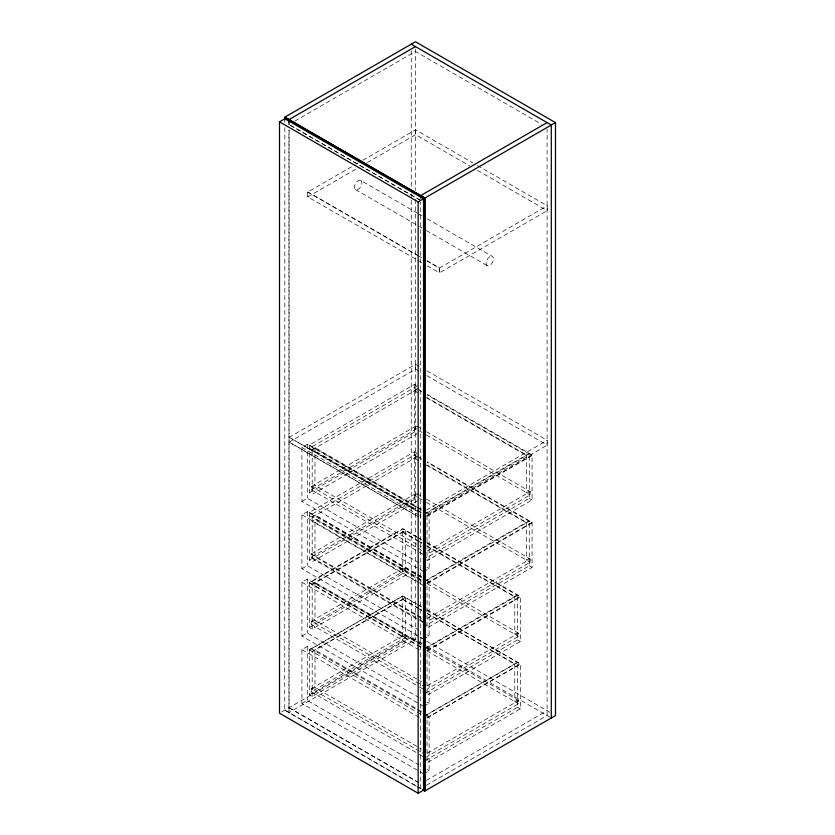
<?xml version="1.0" encoding="UTF-8"?>
<svg xmlns="http://www.w3.org/2000/svg" width="835" height="835" viewBox="0 0 835 835"><rect width="100%" height="100%" fill="white"/><g stroke="black" fill="none" stroke-linecap="round" stroke-linejoin="round"><path stroke-width="0.63" stroke-dasharray="4.17 3.13" d="M294.713 121.158L415.444 51.457L541.466 124.206M421.529 262.451L307.75 196.914L307.75 192.071L355 164.777M356.127 164.13L358.372 162.835M362.86 160.247L415.59 129.801L472.975 162.94M307.75 196.914L356.127 168.983M367.348 162.512L415.59 134.654L469.594 165.841M439.398 268.077L547.238 205.807L547.238 210.66L439.398 272.92L439.398 268.077L427.019 260.927M418.961 366.241L415.59 364.3L289.077 437.342L418.471 512.043M418.961 371.095L415.59 369.143L289.077 442.185L418.471 516.896M423.752 571.693L301.915 501.355L301.915 447.445L307.28 444.345L416.717 507.523M309.378 492.723L414.421 432.081L417.218 433.699L312.186 494.341L309.378 492.723L309.378 445.024L414.421 384.371L416.289 385.457M417.218 385.989L309.378 448.249L416.383 510.028M421.424 509.162L314.983 447.717L312.186 449.334L416.383 509.486M416.289 389.225L414.421 390.31L418.899 392.888M312.186 449.867L417.218 389.225L421.706 391.813M311.246 486.523L416.289 425.881L416.289 429.117L311.246 489.759L311.246 486.523L424.222 551.747M312.186 487.066L314.983 485.448L421.424 546.904M417.218 426.424L414.421 428.042L418.899 430.63M301.915 501.355L307.28 498.255L418.972 562.738M423.752 639.078L301.915 568.729L301.915 514.83L307.28 511.73L416.717 574.908M309.378 560.108L414.421 499.466L417.218 501.083L312.186 561.725L309.378 560.108L309.378 512.398L414.421 451.756L416.289 452.841M417.218 453.374L309.378 515.633L421.978 580.649M421.424 576.547L314.983 515.101L312.186 516.719L416.383 576.87M416.289 456.609L414.421 457.684L418.899 460.273M312.186 517.251L417.218 456.609L421.706 459.198M421.424 581.129L314.983 519.683L312.186 521.301L418.617 582.747M311.246 553.908L416.289 493.266L416.289 496.501L311.246 557.143L311.246 553.908L416.133 614.466M417.218 493.809L414.421 495.426L418.899 498.004M301.915 568.729L307.28 565.629L418.972 630.122M420.725 513.348L420.725 518.191M426.508 510.008L547.238 440.306L547.238 445.149L426.508 514.861M423.752 706.462L301.915 636.113L301.915 582.214L307.28 579.114L416.717 642.292M424.222 514.016L529.265 453.374L529.265 498.391L424.222 559.033M426.476 513.254L529.265 453.916M312.186 629.11L312.186 584.093L405.549 530.194L405.549 575.2L312.186 629.11L309.378 627.492L309.378 582.475L402.752 528.576L416.748 536.665M427.019 515.633L532.062 454.991L532.062 499.998L427.019 560.65L427.019 512.398M426.977 515.936L429.127 514.694L429.127 568.593L424.827 571.077M427.019 516.176L532.062 455.534L427.301 395.049M312.186 584.636L405.549 530.726M529.265 491.105L526.457 492.723L526.457 454.991L426.748 397.418M427.416 550.985L530.194 491.648L530.194 494.884L427.416 554.221M311.246 621.292L404.62 567.383L404.62 570.618L311.246 624.528L311.246 621.292L424.222 686.516M312.186 621.835L314.983 620.217L421.424 681.663M402.752 569.543L405.549 567.925M309.378 627.492L402.752 573.582L402.752 528.576M301.915 636.113L307.28 633.014L418.972 697.496M423.752 773.847L301.915 703.498L301.915 649.588L307.28 646.488L416.717 709.677M424.222 581.4L529.265 520.758L529.265 565.765L424.222 626.407M426.476 580.638L529.265 521.301M312.186 696.494L312.186 651.477L405.549 597.578L405.549 642.585L312.186 696.494L309.378 694.877L309.378 649.86L402.752 595.96L416.748 604.039M309.378 650.027L402.752 596.117L416.748 604.206M532.062 522.376L427.019 583.018L427.019 628.024L532.062 567.383L532.062 522.376L427.301 461.891M426.977 583.31L429.127 582.078L429.127 635.978L424.827 638.462M427.019 583.561L532.062 522.908L427.301 462.433M312.186 651.644L405.549 597.735M529.265 558.49L526.457 560.108L526.457 522.376L426.748 464.803M427.416 618.37L530.194 559.033L530.194 562.268L427.416 621.605M311.246 688.677L404.62 634.767L404.62 638.003L311.246 691.912L311.246 688.677L424.222 753.901M312.186 689.209L314.983 687.591L421.424 749.047M402.752 636.928L405.549 635.31M309.378 694.877L402.752 640.967L405.549 642.585M281.645 711.963L415.444 634.715L418.836 636.667M301.915 703.498L307.28 700.398L418.972 764.881M424.222 648.785L517.585 594.875L517.585 639.892L424.222 693.791M426.476 648.023L517.585 595.418M427.019 650.402L520.393 596.493L520.393 641.51L427.019 695.409L427.019 647.167M426.977 650.695L429.127 649.453L429.127 703.362L424.827 705.846M427.019 650.935L520.393 597.035L426.842 543.021M517.585 632.606L514.788 634.224L514.788 596.493L427.395 546.038M427.405 685.754L518.525 633.149L518.525 636.385L427.405 688.99M424.222 716.169L517.585 662.259L517.585 707.276L424.222 761.176M426.476 715.031L517.585 662.426M427.019 717.787L520.393 663.877L520.393 708.884L427.019 762.793L427.019 714.551M427.019 717.943L520.393 664.034L426.842 610.03M426.977 718.079L429.127 716.837L429.127 770.747L424.827 773.22M517.585 699.991L514.788 701.609L514.788 663.877L427.395 613.422M427.405 753.139L518.525 700.534L518.525 703.769L427.405 756.374M426.361 780.422L547.092 710.721M420.725 788.532L420.725 202.08M426.361 785.276L547.092 715.574L547.092 129.122M477.474 165.539L547.238 205.807M477.474 170.382L547.238 210.66M420.725 200.421L288.931 124.498L420.579 200.504M360.803 180.485A5.281 3.048 -60 0 1 359.133 188.668A5.281 3.048 -60 0 1 354.562 186.028A5.281 3.048 -60 0 1 360.803 180.485L418.189 213.614M419.316 214.261L421.571 215.566M427.196 218.812L492.452 256.491A5.281 3.048 -60 0 1 490.782 264.674A5.281 3.048 -60 0 1 486.21 262.033A5.281 3.048 -60 0 1 492.452 256.491M355.522 189.629L418.533 226.014M419.661 226.661L421.915 227.965M426.414 230.554L487.17 265.634M418.158 255.646L307.885 191.987L307.885 196.841M419.285 256.293L421.529 257.598M427.155 260.844L439.534 267.993L439.534 272.847L427.019 265.78M307.75 192.071L421.393 257.681M426.842 370.792L547.238 440.306M426.842 375.646L547.238 445.149M417.218 388.692L421.706 391.271M427.301 394.506L532.062 454.991M414.421 387.607L416.289 388.692M414.421 390.843L418.899 393.431M426.748 397.961L526.457 455.534M417.416 426.539L421.925 429.138M426.434 431.747L530.194 491.648M419.671 431.069L421.925 432.373M426.434 434.983L530.194 494.884M529.265 498.391L532.062 499.998M417.218 456.067L421.706 458.655M414.421 454.991L416.289 456.067M414.421 458.227L418.899 460.816M426.748 465.345L526.457 522.908M417.416 493.913L421.925 496.522M426.434 499.121L530.194 559.033M419.671 498.453L421.925 499.758M426.434 502.357L530.194 562.268M529.265 565.765L532.062 567.383M309.378 445.024L312.186 446.631L312.186 494.341M314.983 448.249L421.424 509.705M417.844 508.181L421.226 510.133M426.873 513.389L429.127 514.694M417.5 510.133L421.978 512.721M417.5 510.676L421.978 513.264M289.213 437.258L418.606 511.959M301.915 447.445L421.498 516.489M289.213 442.112L418.606 516.813M417.876 537.302L421.237 539.243M426.842 542.479L520.393 596.493M416.748 537.197L402.752 529.108L309.378 583.018L421.978 648.023M417.876 537.844L421.237 539.786M402.752 531.811L418.429 540.861M419.556 541.508L421.79 542.802M402.752 532.344L418.429 541.404M419.556 542.051L421.79 543.345M427.395 546.581L514.788 597.035M311.246 489.759L418.387 551.622M419.514 552.269L424.023 554.878M426.873 567.299L429.127 568.593M309.378 512.398L312.186 514.016L312.186 561.725M421.529 577.152L314.983 515.101M426.842 580.221L518.525 633.149M417.844 575.566L421.226 577.517M426.873 580.774L429.127 582.078M417.5 577.517L421.978 580.106M427.176 583.644L518.525 636.385M301.915 514.83L421.498 583.874M419.744 583.394L424.222 585.982M517.585 639.892L520.393 641.51M417.876 604.686L421.237 606.628M426.842 609.863L520.393 663.877M417.876 604.853L421.237 606.794M402.752 599.186L418.429 608.245M419.556 608.892L421.79 610.187M402.752 599.353L418.429 608.412M419.556 609.059L421.79 610.354M427.395 613.579L514.788 664.034M417.26 615.113L421.769 617.723M421.424 618.328L314.983 556.872L314.983 519.683M311.246 557.143L418.387 618.996M419.514 619.653L424.023 622.252M312.186 558.49L418.617 619.946M419.744 620.593L424.222 623.181M426.873 634.673L429.127 635.978M419.942 637.314L422.218 638.629M426.695 641.207L549.847 712.307M422.197 643.461L411.248 637.136L411.248 197.958M426.695 646.06L551.298 717.996M421.424 643.931L314.983 582.475L314.983 620.217M314.983 583.018L421.529 644.536M426.842 647.595L518.525 700.534M417.844 642.94L421.226 644.902M426.873 648.158L429.127 649.453M309.378 582.475L416.383 644.255M417.5 644.902L421.978 647.49M427.176 651.029L518.525 703.769M301.915 582.214L421.498 651.258M517.585 707.276L520.393 708.884M311.246 624.528L418.387 686.38M419.514 687.038L424.023 689.637M426.873 702.058L429.127 703.362M421.424 711.472L314.983 649.86L314.983 687.591M417.844 710.324L421.226 712.276M426.873 715.532L429.127 716.837M309.378 649.86L416.383 711.796M417.5 712.286L421.978 715.031M301.915 649.588L421.498 718.632M311.246 691.912L418.387 753.765M419.514 754.412L424.023 757.021M426.873 769.442L429.127 770.747M289.077 707.673L418.471 782.385M288.931 707.756L418.335 782.468M284.871 710.105L423.522 790.15M416.08 786.017L284.735 710.178L284.871 127.567M417.208 786.664L422.677 789.827M427.019 579.782L427.019 580.325M415.59 129.801L415.59 134.654M415.59 364.3L415.59 369.143M415.444 49.025L415.444 190.317M415.444 199.44L415.444 639.568L288.931 712.61L288.931 130.072M414.421 384.371L414.421 432.081M414.421 451.756L414.421 499.466M411.248 50.695L411.248 188.835M411.248 194.044L411.248 196.653M402.752 595.96L402.752 640.967M314.983 447.717L314.983 485.448M307.28 444.345L307.28 498.255M307.28 511.73L307.28 565.629M307.28 579.114L307.28 633.014M307.28 646.488L307.28 700.398M289.077 120.866L289.077 124.77M289.077 129.989L289.077 712.526M288.931 120.95L288.931 124.853M284.871 119.739L284.735 122.432"/><path stroke-width="1.25" d="M279.506 121.858L284.871 118.758L423.522 198.803L423.522 790.15L418.158 793.25L279.506 713.205L279.506 121.858L418.158 201.903L423.522 198.803M415.444 46.603L288.931 119.645L288.931 122.067M420.579 195.651L547.092 122.609M555.494 122.609L415.444 41.75L284.735 117.213L424.785 198.072L555.494 122.609L555.494 715.574L424.785 791.037L422.677 789.827M411.248 44.172L551.298 125.031L551.298 717.996M422.823 789.743L424.921 790.964L424.921 197.989L284.871 117.14L284.735 119.822M424.785 198.072L424.785 791.037M420.725 195.567L420.579 198.26M418.158 201.903L418.158 793.25M289.077 119.562L289.077 121.983"/></g></svg>
